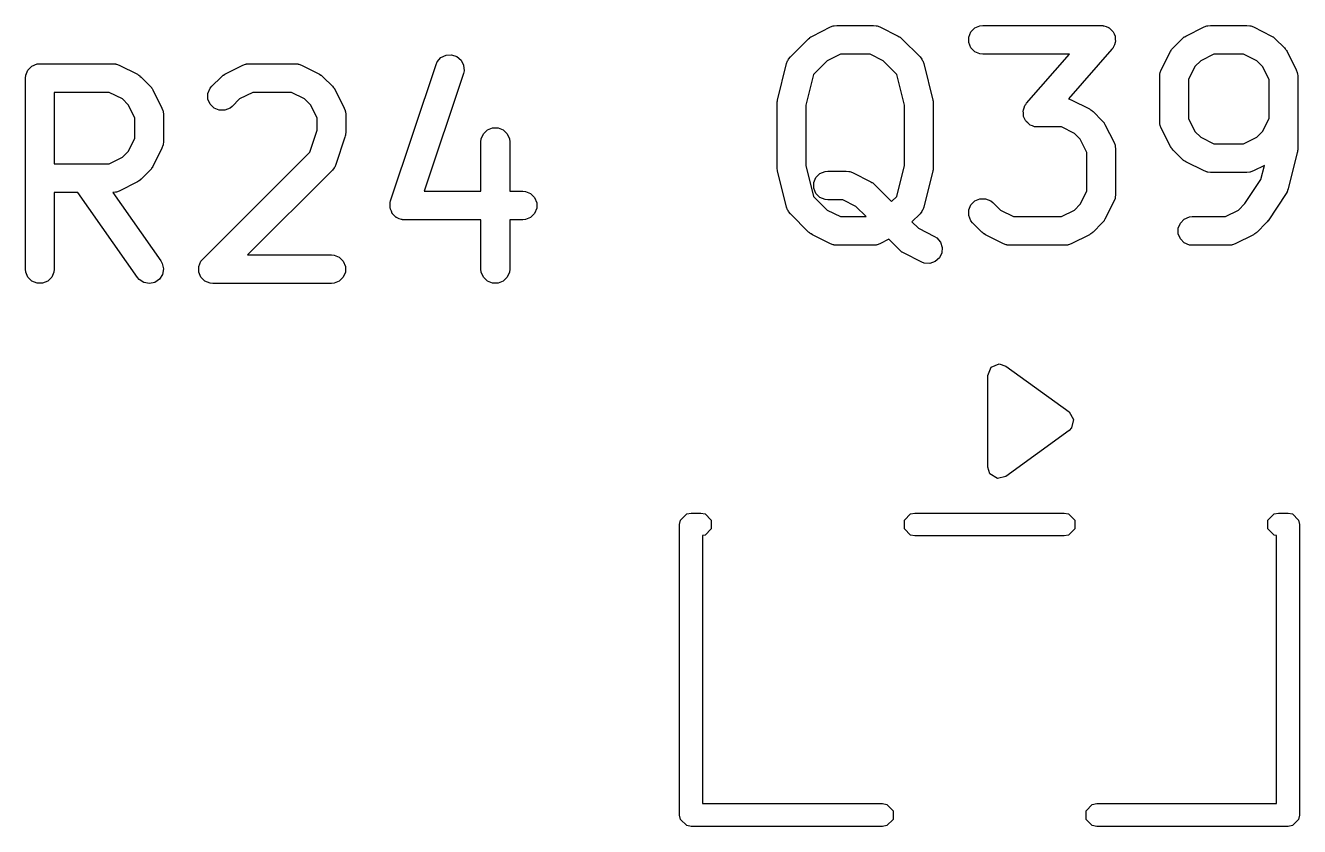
# Model space of a CAD drawing. Header units: millimetres. Extents: x 4 to 152, y 19 to 149.
# Drawn here: x 25.21 to 31.87, y 142.43 to 146.62 of the extents above; entities that cross this region are included whole.
import ezdxf

# ---------------------------------------------------------------- set-up
doc = ezdxf.new("R2010")
doc.units = ezdxf.units.MM
doc.layers.add('F.Silkscreen', color=41, linetype='CONTINUOUS', true_color=0xf2eda1)

msp = doc.modelspace()

# ---------------------------------------------------------------- linework, layer by layer
at = {"layer": 'F.Silkscreen', "linetype": 'CONTINUOUS'}
for p, q in [((29.323602, 146.564644), (29.41884, 146.612263)), ((29.41884, 146.612263), (29.432571, 146.617518)), ((29.432571, 146.617518), (29.43526, 146.61771)), ((29.43526, 146.61771), (29.437749, 146.61874)), ((29.437749, 146.61874), (29.452381, 146.620181)), ((29.452381, 146.620181), (29.642857, 146.620181)), ((29.642857, 146.620181), (29.657489, 146.61874)), ((29.657489, 146.61874), (29.659978, 146.617709)), ((29.659978, 146.617709), (29.662666, 146.617518)), ((29.662666, 146.617518), (29.676398, 146.612263)), ((29.676398, 146.612263), (29.771636, 146.564644)), ((30.140727, 146.559813), (30.151926, 146.586849)), ((30.151926, 146.586849), (30.172618, 146.607541)), ((30.172618, 146.607541), (30.199654, 146.61874)), ((30.199654, 146.61874), (30.214286, 146.620181)), ((30.214286, 146.620181), (30.833333, 146.620181)), ((30.833333, 146.620181), (30.841071, 146.619419)), ((30.841071, 146.619419), (30.843039, 146.61955)), ((30.843039, 146.61955), (30.844394, 146.619092)), ((30.844394, 146.619092), (30.847965, 146.61874)), ((30.847965, 146.61874), (30.859222, 146.614077)), ((30.859222, 146.614077), (30.87076, 146.610175)), ((30.87076, 146.610175), (30.872664, 146.60851)), ((30.872664, 146.60851), (30.875001, 146.607541)), ((30.875001, 146.607541), (30.883611, 146.598931)), ((30.883611, 146.598931), (30.892784, 146.590905)), ((30.892784, 146.590905), (30.893906, 146.588636)), ((30.893906, 146.588636), (30.895693, 146.586849)), ((30.895693, 146.586849), (30.900353, 146.575599)), ((30.900353, 146.575599), (30.905756, 146.564673)), ((31.275983, 146.564644), (31.371221, 146.612263)), ((31.371221, 146.612263), (31.384952, 146.617518)), ((31.384952, 146.617518), (31.387641, 146.61771)), ((31.387641, 146.61771), (31.39013, 146.61874)), ((31.39013, 146.61874), (31.404762, 146.620181)), ((31.404762, 146.620181), (31.595238, 146.620181)), ((31.595238, 146.620181), (31.60987, 146.61874)), ((31.60987, 146.61874), (31.612359, 146.617709)), ((31.612359, 146.617709), (31.615047, 146.617518)), ((31.615047, 146.617518), (31.628779, 146.612263)), ((31.628779, 146.612263), (31.724017, 146.564644)), ((29.208872, 146.455357), (29.30411, 146.550595)), ((29.30411, 146.550595), (29.30986, 146.555316)), ((29.30986, 146.555316), (29.311159, 146.556812)), ((29.311159, 146.556812), (29.313413, 146.558232)), ((29.313413, 146.558232), (29.315475, 146.559923)), ((29.315475, 146.559923), (29.317307, 146.560682)), ((29.317307, 146.560682), (29.323602, 146.564644)), ((29.771636, 146.564644), (29.777935, 146.56068)), ((29.777935, 146.56068), (29.779763, 146.559922)), ((29.779763, 146.559922), (29.781819, 146.558234)), ((29.781819, 146.558234), (29.784079, 146.556812)), ((29.784079, 146.556812), (29.785378, 146.555314)), ((29.785378, 146.555314), (29.791128, 146.550595)), ((29.791128, 146.550595), (29.886366, 146.455357)), ((30.140727, 146.530549), (30.140727, 146.559813)), ((30.151926, 146.503513), (30.140727, 146.530549)), ((30.896241, 146.504837), (30.895693, 146.503513)), ((30.898327, 146.507754), (30.896241, 146.504837)), ((30.902228, 146.519292), (30.898327, 146.507754)), ((30.906892, 146.530549), (30.902228, 146.519292)), ((30.905756, 146.564673), (30.905924, 146.56215)), ((30.905924, 146.56215), (30.906892, 146.559813)), ((30.906892, 146.559813), (30.906892, 146.547629)), ((30.906892, 146.547629), (30.907702, 146.535475)), ((30.907702, 146.535475), (30.906892, 146.53308)), ((30.906892, 146.53308), (30.906892, 146.530549)), ((31.208872, 146.502976), (31.256491, 146.550595)), ((31.256491, 146.550595), (31.26224, 146.555314)), ((31.26224, 146.555314), (31.26354, 146.556812)), ((31.26354, 146.556812), (31.265799, 146.558234)), ((31.265799, 146.558234), (31.267856, 146.559922)), ((31.267856, 146.559922), (31.269683, 146.56068)), ((31.269683, 146.56068), (31.275983, 146.564644)), ((31.724017, 146.564644), (31.730316, 146.56068)), ((31.730316, 146.56068), (31.732144, 146.559922)), ((31.732144, 146.559922), (31.7342, 146.558234)), ((31.7342, 146.558234), (31.73646, 146.556812)), ((31.73646, 146.556812), (31.737759, 146.555314)), ((31.737759, 146.555314), (31.743509, 146.550595)), ((31.743509, 146.550595), (31.791128, 146.502976)), ((27.363414, 146.429942), (27.382588, 146.452049)), ((27.382588, 146.452049), (27.408761, 146.465136)), ((27.408761, 146.465136), (27.437951, 146.467211)), ((27.437951, 146.467211), (27.465713, 146.457957)), ((27.465713, 146.457957), (27.487821, 146.438783)), ((27.487821, 146.438783), (27.500907, 146.412609)), ((29.194091, 146.43436), (29.197411, 146.438842)), ((29.197411, 146.438842), (29.199545, 146.443992)), ((29.199545, 146.443992), (29.208872, 146.455357)), ((29.470086, 146.470181), (29.40157, 146.435923)), ((29.625152, 146.470181), (29.470086, 146.470181)), ((29.693668, 146.435923), (29.625152, 146.470181)), ((29.886366, 146.455357), (29.895694, 146.443992)), ((29.895694, 146.443992), (29.897828, 146.438839)), ((29.897828, 146.438839), (29.901147, 146.43436)), ((30.172618, 146.482821), (30.151926, 146.503513)), ((30.199654, 146.471622), (30.172618, 146.482821)), ((30.214286, 146.470181), (30.199654, 146.471622)), ((30.668051, 146.470181), (30.214286, 146.470181)), ((30.443557, 146.213617), (30.668051, 146.470181)), ((30.889776, 146.495793), (30.66288, 146.236484)), ((30.894297, 146.502118), (30.889776, 146.495793)), ((30.895693, 146.503513), (30.894297, 146.502118)), ((31.147204, 146.388246), (31.194823, 146.483484)), ((31.194823, 146.483484), (31.198787, 146.489784)), ((31.198787, 146.489784), (31.199545, 146.491611)), ((31.199545, 146.491611), (31.201233, 146.493668)), ((31.201233, 146.493668), (31.202655, 146.495927)), ((31.202655, 146.495927), (31.204153, 146.497227)), ((31.204153, 146.497227), (31.208872, 146.502976)), ((31.422467, 146.470181), (31.353951, 146.435923)), ((31.577533, 146.470181), (31.422467, 146.470181)), ((31.646049, 146.435923), (31.577533, 146.470181)), ((31.791128, 146.502976), (31.795846, 146.497227)), ((31.795846, 146.497227), (31.797345, 146.495927)), ((31.797345, 146.495927), (31.798766, 146.493668)), ((31.798766, 146.493668), (31.800455, 146.491611)), ((31.800455, 146.491611), (31.801212, 146.489784)), ((31.801212, 146.489784), (31.805177, 146.483484)), ((31.805177, 146.483484), (31.852796, 146.388246)), ((25.212155, 146.359813), (25.223354, 146.386849)), ((25.223354, 146.386849), (25.244046, 146.407541)), ((25.244046, 146.407541), (25.271082, 146.41874)), ((25.271082, 146.41874), (25.285714, 146.420181)), ((25.285714, 146.420181), (25.666666, 146.420181)), ((25.666666, 146.420181), (25.681298, 146.41874)), ((25.681298, 146.41874), (25.683787, 146.417709)), ((25.683787, 146.417709), (25.686475, 146.417518)), ((25.686475, 146.417518), (25.700207, 146.412263)), ((25.700207, 146.412263), (25.795445, 146.364644)), ((26.252173, 146.364644), (26.347411, 146.412263)), ((26.347411, 146.412263), (26.361142, 146.417518)), ((26.361142, 146.417518), (26.363831, 146.41771)), ((26.363831, 146.41771), (26.36632, 146.41874)), ((26.36632, 146.41874), (26.380952, 146.420181)), ((26.380952, 146.420181), (26.619047, 146.420181)), ((26.619047, 146.420181), (26.633679, 146.41874)), ((26.633679, 146.41874), (26.636168, 146.417709)), ((26.636168, 146.417709), (26.638856, 146.417518)), ((26.638856, 146.417518), (26.652588, 146.412263)), ((26.652588, 146.412263), (26.747826, 146.364644)), ((27.119325, 145.702232), (27.35742, 146.416517)), ((27.35742, 146.416517), (27.363414, 146.429942)), ((27.502982, 146.383419), (27.499722, 146.369082)), ((27.500907, 146.412609), (27.502982, 146.383419)), ((29.141525, 146.230038), (29.189144, 146.420514)), ((29.189144, 146.420514), (29.194091, 146.43436)), ((29.40157, 146.435923), (29.329627, 146.363981)), ((29.76561, 146.363981), (29.693668, 146.435923)), ((29.901147, 146.43436), (29.906094, 146.420514)), ((29.906094, 146.420514), (29.953713, 146.230038)), ((31.140727, 146.369337), (31.141758, 146.371827)), ((31.141758, 146.371827), (31.141949, 146.374514)), ((31.141949, 146.374514), (31.147204, 146.388246)), ((31.323544, 146.405516), (31.289286, 146.337)), ((31.353951, 146.435923), (31.323544, 146.405516)), ((31.676456, 146.405516), (31.646049, 146.435923)), ((31.710714, 146.337), (31.676456, 146.405516)), ((31.852796, 146.388246), (31.858051, 146.374515)), ((31.858051, 146.374515), (31.858242, 146.371826)), ((31.858242, 146.371826), (31.859273, 146.369337)), ((25.210714, 146.345181), (25.212155, 146.359813)), ((25.210714, 145.345181), (25.210714, 146.345181)), ((25.795445, 146.364644), (25.801744, 146.36068)), ((25.801744, 146.36068), (25.803572, 146.359922)), ((25.803572, 146.359922), (25.805628, 146.358234)), ((25.805628, 146.358234), (25.807888, 146.356812)), ((25.807888, 146.356812), (25.809187, 146.355314)), ((25.809187, 146.355314), (25.814937, 146.350595)), ((25.814937, 146.350595), (25.862556, 146.302976)), ((26.185062, 146.302976), (26.232681, 146.350595)), ((26.232681, 146.350595), (26.23843, 146.355314)), ((26.23843, 146.355314), (26.23973, 146.356812)), ((26.23973, 146.356812), (26.241989, 146.358234)), ((26.241989, 146.358234), (26.244046, 146.359922)), ((26.244046, 146.359922), (26.245873, 146.36068)), ((26.245873, 146.36068), (26.252173, 146.364644)), ((26.747826, 146.364644), (26.754125, 146.36068)), ((26.754125, 146.36068), (26.755953, 146.359922)), ((26.755953, 146.359922), (26.758009, 146.358234)), ((26.758009, 146.358234), (26.760269, 146.356812)), ((26.760269, 146.356812), (26.761568, 146.355314)), ((26.761568, 146.355314), (26.767318, 146.350595)), ((26.767318, 146.350595), (26.814937, 146.302976)), ((27.499722, 146.369082), (27.294533, 145.753515)), ((29.329627, 146.363981), (29.289286, 146.202614)), ((29.805952, 146.202614), (29.76561, 146.363981)), ((31.139286, 146.354705), (31.140727, 146.369337)), ((31.139286, 146.11661), (31.139286, 146.354705)), ((31.289286, 146.337), (31.289286, 146.134315)), ((31.710714, 146.134315), (31.710714, 146.337)), ((31.859273, 146.369337), (31.860714, 146.354705)), ((31.860714, 146.354705), (31.860714, 145.973753)), ((25.648961, 146.270181), (25.360714, 146.270181)), ((25.360714, 146.270181), (25.360714, 145.896372)), ((25.717477, 146.235923), (25.648961, 146.270181)), ((25.862556, 146.302976), (25.867274, 146.297227)), ((25.867274, 146.297227), (25.868773, 146.295927)), ((25.868773, 146.295927), (25.870194, 146.293668)), ((25.870194, 146.293668), (25.871883, 146.291611)), ((25.871883, 146.291611), (25.87264, 146.289784)), ((25.87264, 146.289784), (25.876605, 146.283484)), ((25.876605, 146.283484), (25.924224, 146.188246)), ((26.164536, 146.264574), (26.175735, 146.291611)), ((26.164536, 146.235312), (26.164536, 146.264574)), ((26.175735, 146.291611), (26.185062, 146.302976)), ((26.398657, 146.270181), (26.330141, 146.235923)), ((26.601342, 146.270181), (26.398657, 146.270181)), ((26.669858, 146.235923), (26.601342, 146.270181)), ((26.814937, 146.302976), (26.819655, 146.297227)), ((26.819655, 146.297227), (26.821154, 146.295927)), ((26.821154, 146.295927), (26.822575, 146.293668)), ((26.822575, 146.293668), (26.824264, 146.291611)), ((26.824264, 146.291611), (26.825021, 146.289784)), ((26.825021, 146.289784), (26.828986, 146.283484)), ((26.828986, 146.283484), (26.876605, 146.188246)), ((25.747884, 146.205516), (25.717477, 146.235923)), ((25.782142, 146.137), (25.747884, 146.205516)), ((25.924224, 146.188246), (25.929479, 146.174515)), ((25.929479, 146.174515), (25.92967, 146.171826)), ((25.92967, 146.171826), (25.930701, 146.169337)), ((26.175735, 146.208275), (26.164536, 146.235312)), ((26.196427, 146.187583), (26.175735, 146.208275)), ((26.223464, 146.176384), (26.196427, 146.187583)), ((26.252726, 146.176384), (26.223464, 146.176384)), ((26.279763, 146.187583), (26.252726, 146.176384)), ((26.291128, 146.19691), (26.279763, 146.187583)), ((26.330141, 146.235923), (26.291128, 146.19691)), ((26.700265, 146.205516), (26.669858, 146.235923)), ((26.734523, 146.137), (26.700265, 146.205516)), ((26.876605, 146.188246), (26.88186, 146.174515)), ((26.88186, 146.174515), (26.882051, 146.171826)), ((26.882051, 146.171826), (26.883082, 146.169337)), ((29.139286, 146.211848), (29.139537, 146.214402)), ((29.139286, 145.878515), (29.139286, 146.211848)), ((29.139375, 146.215494), (29.140184, 146.220968)), ((29.139537, 146.214402), (29.139375, 146.215494)), ((29.140184, 146.220968), (29.140727, 146.22648)), ((29.140727, 146.22648), (29.141149, 146.227502)), ((29.141149, 146.227502), (29.141525, 146.230038)), ((29.289286, 146.202614), (29.289286, 145.887749)), ((29.805952, 145.887749), (29.805952, 146.202614)), ((29.953713, 146.230038), (29.954088, 146.227502)), ((29.954088, 146.227502), (29.954511, 146.22648)), ((29.954511, 146.22648), (29.955053, 146.220968)), ((29.955053, 146.220968), (29.955863, 146.215494)), ((29.955863, 146.215494), (29.9557, 146.214402)), ((29.9557, 146.214402), (29.955952, 146.211848)), ((29.955952, 146.211848), (29.955952, 145.878515)), ((30.425631, 146.173935), (30.426441, 146.176331)), ((30.426441, 146.161782), (30.425631, 146.173935)), ((30.426441, 146.178861), (30.431104, 146.190119)), ((30.426441, 146.176331), (30.426441, 146.178861)), ((30.431104, 146.190119), (30.435006, 146.201656)), ((30.435006, 146.201656), (30.437091, 146.204574)), ((30.437091, 146.204574), (30.43764, 146.205897)), ((30.43764, 146.205897), (30.439035, 146.207293)), ((30.439035, 146.207293), (30.443557, 146.213617)), ((30.66288, 146.236484), (30.676398, 146.231311)), ((30.676398, 146.231311), (30.771636, 146.183692)), ((30.771636, 146.183692), (30.777935, 146.179728)), ((30.777935, 146.179728), (30.779763, 146.17897)), ((30.779763, 146.17897), (30.781819, 146.177282)), ((30.781819, 146.177282), (30.784079, 146.17586)), ((30.784079, 146.17586), (30.785378, 146.174362)), ((30.785378, 146.174362), (30.791128, 146.169643)), ((25.782142, 146.029553), (25.782142, 146.137)), ((25.930701, 146.169337), (25.932142, 146.154705)), ((25.932142, 146.154705), (25.932142, 146.011848)), ((26.734523, 146.071637), (26.734523, 146.137)), ((26.883082, 146.169337), (26.884523, 146.154705)), ((26.884523, 146.154705), (26.884523, 146.059467)), ((30.426441, 146.149597), (30.426441, 146.161782)), ((30.427408, 146.147261), (30.426441, 146.149597)), ((30.427577, 146.144737), (30.427408, 146.147261)), ((30.432979, 146.133812), (30.427577, 146.144737)), ((30.43764, 146.122561), (30.432979, 146.133812)), ((30.439426, 146.120775), (30.43764, 146.122561)), ((30.440549, 146.118505), (30.439426, 146.120775)), ((30.449721, 146.11048), (30.440549, 146.118505)), ((30.458332, 146.101869), (30.449721, 146.11048)), ((30.791128, 146.169643), (30.838747, 146.122024)), ((30.838747, 146.122024), (30.843465, 146.116275)), ((30.843465, 146.116275), (30.844964, 146.114975)), ((30.844964, 146.114975), (30.846385, 146.112716)), ((30.846385, 146.112716), (30.848074, 146.110659)), ((30.848074, 146.110659), (30.848831, 146.108832)), ((30.848831, 146.108832), (30.852796, 146.102532)), ((31.140727, 146.101978), (31.139286, 146.11661)), ((31.289286, 146.134315), (31.323544, 146.065799)), ((31.676456, 146.065799), (31.710714, 146.134315)), ((26.696351, 145.957124), (26.734523, 146.071637)), ((26.882323, 146.043005), (26.880674, 146.035749)), ((26.883082, 146.044835), (26.882323, 146.043005)), ((26.883343, 146.047489), (26.883082, 146.044835)), ((26.883934, 146.050086), (26.883343, 146.047489)), ((26.884523, 146.059467), (26.883793, 146.052061)), ((26.883793, 146.052061), (26.883934, 146.050086)), ((27.593107, 146.02648), (27.604306, 146.053516)), ((27.604306, 146.053516), (27.624998, 146.074208)), ((27.624998, 146.074208), (27.652034, 146.085407)), ((27.652034, 146.085407), (27.681298, 146.085407)), ((27.681298, 146.085407), (27.708334, 146.074208)), ((27.708334, 146.074208), (27.729026, 146.053516)), ((27.729026, 146.053516), (27.740225, 146.02648)), ((30.460668, 146.100901), (30.458332, 146.101869)), ((30.462573, 146.099235), (30.460668, 146.100901)), ((30.47411, 146.095334), (30.462573, 146.099235)), ((30.485368, 146.09067), (30.47411, 146.095334)), ((30.488938, 146.090319), (30.485368, 146.09067)), ((30.490294, 146.08986), (30.488938, 146.090319)), ((30.492261, 146.089992), (30.490294, 146.08986)), ((30.5, 146.089229), (30.492261, 146.089992)), ((30.625152, 146.089229), (30.5, 146.089229)), ((30.693668, 146.054971), (30.625152, 146.089229)), ((30.724075, 146.024564), (30.693668, 146.054971)), ((30.852796, 146.102532), (30.900415, 146.007294)), ((31.141758, 146.099489), (31.140727, 146.101978)), ((31.141949, 146.096801), (31.141758, 146.099489)), ((31.147204, 146.083069), (31.141949, 146.096801)), ((31.194823, 145.987831), (31.147204, 146.083069)), ((31.323544, 146.065799), (31.353951, 146.035392)), ((31.646049, 146.035392), (31.676456, 146.065799)), ((25.747884, 145.961037), (25.782142, 146.029553)), ((25.924224, 145.978307), (25.876605, 145.883069)), ((25.929479, 145.992038), (25.924224, 145.978307)), ((25.92967, 145.994728), (25.929479, 145.992038)), ((25.930701, 145.997216), (25.92967, 145.994728)), ((25.932142, 146.011848), (25.930701, 145.997216)), ((26.880674, 146.035749), (26.833055, 145.892893)), ((27.591666, 146.011848), (27.593107, 146.02648)), ((27.591666, 145.753515), (27.591666, 146.011848)), ((27.740225, 146.02648), (27.741666, 146.011848)), ((27.741666, 146.011848), (27.741666, 145.753515)), ((30.758333, 145.956048), (30.724075, 146.024564)), ((30.900415, 146.007294), (30.90567, 145.993563)), ((30.90567, 145.993563), (30.905861, 145.990874)), ((30.905861, 145.990874), (30.906892, 145.988385)), ((30.906892, 145.988385), (30.908333, 145.973753)), ((30.908333, 145.973753), (30.908333, 145.735658)), ((31.198787, 145.981532), (31.194823, 145.987831)), ((31.199545, 145.979704), (31.198787, 145.981532)), ((31.201233, 145.977648), (31.199545, 145.979704)), ((31.202655, 145.975388), (31.201233, 145.977648)), ((31.204153, 145.974089), (31.202655, 145.975388)), ((31.208872, 145.968339), (31.204153, 145.974089)), ((31.353951, 146.035392), (31.422467, 146.001134)), ((31.422467, 146.001134), (31.577533, 146.001134)), ((31.577533, 146.001134), (31.646049, 146.035392)), ((31.860714, 145.973753), (31.860462, 145.9712)), ((25.648961, 145.896372), (25.717477, 145.93063)), ((25.717477, 145.93063), (25.747884, 145.961037)), ((26.137443, 145.398214), (26.696351, 145.957124)), ((30.758333, 145.753363), (30.758333, 145.956048)), ((31.256491, 145.92072), (31.208872, 145.968339)), ((31.26224, 145.916002), (31.256491, 145.92072)), ((31.26354, 145.914503), (31.26224, 145.916002)), ((31.265799, 145.913082), (31.26354, 145.914503)), ((31.267856, 145.911393), (31.265799, 145.913082)), ((31.269683, 145.910636), (31.267856, 145.911393)), ((31.275983, 145.906671), (31.269683, 145.910636)), ((31.371221, 145.859052), (31.275983, 145.906671)), ((31.858475, 145.955563), (31.810856, 145.765087)), ((31.85885, 145.9581), (31.858475, 145.955563)), ((31.859273, 145.959121), (31.85885, 145.9581)), ((31.859815, 145.964634), (31.859273, 145.959121)), ((31.860625, 145.970107), (31.859815, 145.964634)), ((31.860462, 145.9712), (31.860625, 145.970107)), ((25.360714, 145.896372), (25.648961, 145.896372)), ((25.862556, 145.863577), (25.814937, 145.815958)), ((25.867274, 145.869327), (25.862556, 145.863577)), ((25.868773, 145.870626), (25.867274, 145.869327)), ((25.870194, 145.872886), (25.868773, 145.870626)), ((25.871883, 145.874942), (25.870194, 145.872886)), ((25.87264, 145.87677), (25.871883, 145.874942)), ((25.876605, 145.883069), (25.87264, 145.87677)), ((26.814937, 145.863577), (26.371542, 145.420181)), ((26.824265, 145.874942), (26.814937, 145.863577)), ((26.825296, 145.877433), (26.824265, 145.874942)), ((26.827061, 145.879467), (26.825296, 145.877433)), ((26.833055, 145.892893), (26.827061, 145.879467)), ((29.139537, 145.875962), (29.139286, 145.878515)), ((29.139375, 145.874869), (29.139537, 145.875962)), ((29.140184, 145.869396), (29.139375, 145.874869)), ((29.140727, 145.863883), (29.140184, 145.869396)), ((29.141149, 145.862862), (29.140727, 145.863883)), ((29.141525, 145.860325), (29.141149, 145.862862)), ((29.189144, 145.669849), (29.141525, 145.860325)), ((29.289286, 145.887749), (29.329627, 145.726383)), ((29.342402, 145.824945), (29.363094, 145.845637)), ((29.363094, 145.845637), (29.39013, 145.856836)), ((29.39013, 145.856836), (29.404762, 145.858277)), ((29.404762, 145.858277), (29.5, 145.858277)), ((29.5, 145.858277), (29.514632, 145.856836)), ((29.514632, 145.856836), (29.517121, 145.855805)), ((29.517121, 145.855805), (29.519809, 145.855614)), ((29.519809, 145.855614), (29.533541, 145.850359)), ((29.533541, 145.850359), (29.628779, 145.80274)), ((29.76561, 145.726383), (29.805952, 145.887749)), ((29.953713, 145.860325), (29.906094, 145.669849)), ((29.954088, 145.862862), (29.953713, 145.860325)), ((29.954511, 145.863883), (29.954088, 145.862862)), ((29.955053, 145.869396), (29.954511, 145.863883)), ((29.955863, 145.874869), (29.955053, 145.869396)), ((29.955952, 145.878515), (29.9557, 145.875962)), ((29.9557, 145.875962), (29.955863, 145.874869)), ((31.384952, 145.853797), (31.371221, 145.859052)), ((31.387641, 145.853606), (31.384952, 145.853797)), ((31.39013, 145.852575), (31.387641, 145.853606)), ((31.404762, 145.851134), (31.39013, 145.852575)), ((31.595238, 145.851134), (31.404762, 145.851134)), ((31.60987, 145.852575), (31.595238, 145.851134)), ((31.612359, 145.853607), (31.60987, 145.852575)), ((31.615047, 145.853797), (31.612359, 145.853607)), ((31.628779, 145.859052), (31.615047, 145.853797)), ((31.687009, 145.888167), (31.628779, 145.859052)), ((31.668485, 145.814071), (31.687009, 145.888167)), ((25.795445, 145.801909), (25.700207, 145.75429)), ((25.801744, 145.805874), (25.795445, 145.801909)), ((25.803572, 145.806631), (25.801744, 145.805874)), ((25.805628, 145.80832), (25.803572, 145.806631)), ((25.807888, 145.809741), (25.805628, 145.80832)), ((25.809187, 145.81124), (25.807888, 145.809741)), ((25.814937, 145.815958), (25.809187, 145.81124)), ((29.331203, 145.797909), (29.342402, 145.824945)), ((29.331203, 145.768645), (29.331203, 145.797909)), ((29.628779, 145.80274), (29.635078, 145.798776)), ((29.635078, 145.798776), (29.636906, 145.798018)), ((29.636906, 145.798018), (29.638962, 145.79633)), ((29.638962, 145.79633), (29.641222, 145.794908)), ((29.641222, 145.794908), (29.642521, 145.79341)), ((29.642521, 145.79341), (29.648271, 145.788691)), ((29.648271, 145.788691), (29.738094, 145.698867)), ((31.58457, 145.6882), (31.668485, 145.814071)), ((25.48476, 145.746372), (25.360714, 145.746372)), ((25.360714, 145.746372), (25.360714, 145.345181)), ((25.7957, 145.302171), (25.48476, 145.746372)), ((25.681298, 145.747813), (25.667781, 145.746482)), ((25.667781, 145.746482), (25.918585, 145.38819)), ((25.683787, 145.748845), (25.681298, 145.747813)), ((25.686475, 145.749035), (25.683787, 145.748845)), ((25.700207, 145.75429), (25.686475, 145.749035)), ((27.294533, 145.753515), (27.591666, 145.753515)), ((27.741666, 145.753515), (27.809523, 145.753515)), ((27.809523, 145.753515), (27.824155, 145.752074)), ((27.824155, 145.752074), (27.851191, 145.740875)), ((27.851191, 145.740875), (27.871883, 145.720183)), ((27.871883, 145.720183), (27.883082, 145.693147)), ((29.329627, 145.726383), (29.40157, 145.654439)), ((29.342402, 145.741609), (29.331203, 145.768645)), ((29.363094, 145.720917), (29.342402, 145.741609)), ((29.39013, 145.709718), (29.363094, 145.720917)), ((29.404762, 145.708277), (29.39013, 145.709718)), ((29.482295, 145.708277), (29.404762, 145.708277)), ((29.55081, 145.67402), (29.482295, 145.708277)), ((29.738094, 145.698867), (29.76561, 145.726383)), ((30.172619, 145.702781), (30.199655, 145.713979)), ((30.199655, 145.713979), (30.228918, 145.713979)), ((30.228918, 145.713979), (30.255954, 145.70278)), ((30.724074, 145.684847), (30.758333, 145.753363)), ((30.90567, 145.715848), (30.900415, 145.702117)), ((30.905861, 145.718538), (30.90567, 145.715848)), ((30.906892, 145.721026), (30.905861, 145.718538)), ((30.908333, 145.735658), (30.906892, 145.721026)), ((31.800499, 145.741675), (31.705261, 145.598817)), ((31.804803, 145.74975), (31.800499, 145.741675)), ((31.805909, 145.751241), (31.804803, 145.74975)), ((31.806538, 145.753004), (31.805909, 145.751241)), ((31.807416, 145.754649), (31.806538, 145.753004)), ((31.807774, 145.756464), (31.807416, 145.754649)), ((31.810856, 145.765087), (31.807774, 145.756464)), ((27.116065, 145.687895), (27.116917, 145.691642)), ((27.116917, 145.67591), (27.116065, 145.687895)), ((27.116917, 145.693147), (27.117675, 145.694979)), ((27.116917, 145.691642), (27.116917, 145.693147)), ((27.116917, 145.663883), (27.116917, 145.67591)), ((27.117949, 145.661392), (27.116917, 145.663883)), ((27.117675, 145.694979), (27.119325, 145.702232)), ((27.11814, 145.658705), (27.117949, 145.661392)), ((27.123514, 145.647956), (27.11814, 145.658705)), ((27.128116, 145.636847), (27.123514, 145.647956)), ((27.883082, 145.663883), (27.871883, 145.636847)), ((27.883082, 145.693147), (27.883082, 145.663883)), ((29.194091, 145.656003), (29.189144, 145.669849)), ((29.19741, 145.651524), (29.194091, 145.656003)), ((29.199544, 145.646372), (29.19741, 145.651524)), ((29.208872, 145.635006), (29.199544, 145.646372)), ((29.40157, 145.654439), (29.470086, 145.620181)), ((29.604649, 145.620181), (29.55081, 145.67402)), ((29.895694, 145.646372), (29.886367, 145.635007)), ((29.897827, 145.651524), (29.895694, 145.646372)), ((29.901147, 145.656003), (29.897827, 145.651524)), ((29.906094, 145.669849), (29.901147, 145.656003)), ((30.140727, 145.655052), (30.151926, 145.682088)), ((30.140727, 145.625789), (30.140727, 145.655052)), ((30.151926, 145.682088), (30.172619, 145.702781)), ((30.255954, 145.70278), (30.26732, 145.693452)), ((30.26732, 145.693452), (30.306332, 145.654439)), ((30.306332, 145.654439), (30.374848, 145.620181)), ((30.625152, 145.620181), (30.693667, 145.654439)), ((30.693667, 145.654439), (30.724074, 145.684847)), ((30.900415, 145.702117), (30.852796, 145.606879)), ((31.482295, 145.620181), (31.55081, 145.654439)), ((31.55081, 145.654439), (31.58457, 145.6882)), ((27.130021, 145.634942), (27.128116, 145.636847)), ((27.131226, 145.632532), (27.130021, 145.634942)), ((27.140308, 145.624655), (27.131226, 145.632532)), ((27.148808, 145.616155), (27.140308, 145.624655)), ((27.151296, 145.615125), (27.148808, 145.616155)), ((27.153333, 145.613358), (27.151296, 145.615125)), ((27.164736, 145.609557), (27.153333, 145.613358)), ((27.175844, 145.604956), (27.164736, 145.609557)), ((27.17967, 145.60458), (27.175844, 145.604956)), ((27.181096, 145.604104), (27.17967, 145.60458)), ((27.18307, 145.604245), (27.181096, 145.604104)), ((27.190476, 145.603515), (27.18307, 145.604245)), ((27.591666, 145.603515), (27.190476, 145.603515)), ((27.591666, 145.345181), (27.591666, 145.603515)), ((27.809523, 145.603515), (27.741666, 145.603515)), ((27.741666, 145.603515), (27.741666, 145.345181)), ((27.824155, 145.604956), (27.809523, 145.603515)), ((27.851191, 145.616155), (27.824155, 145.604956)), ((27.871883, 145.636847), (27.851191, 145.616155)), ((29.30411, 145.539767), (29.208872, 145.635006)), ((29.470086, 145.620181), (29.604649, 145.620181)), ((29.886367, 145.635007), (29.84416, 145.592801)), ((29.84416, 145.592801), (29.87776, 145.559201)), ((30.151925, 145.598753), (30.140727, 145.625789)), ((30.161252, 145.587388), (30.151925, 145.598753)), ((30.208871, 145.539768), (30.161252, 145.587388)), ((30.374848, 145.620181), (30.625152, 145.620181)), ((30.838747, 145.587387), (30.791129, 145.539768)), ((30.843465, 145.593137), (30.838747, 145.587387)), ((30.844964, 145.594436), (30.843465, 145.593137)), ((30.846385, 145.596695), (30.844964, 145.594436)), ((30.848075, 145.598753), (30.846385, 145.596695)), ((30.848832, 145.600583), (30.848075, 145.598753)), ((30.852796, 145.606879), (30.848832, 145.600583)), ((31.235965, 145.559813), (31.247164, 145.586849)), ((31.247164, 145.586849), (31.267856, 145.607541)), ((31.267856, 145.607541), (31.294892, 145.61874)), ((31.294892, 145.61874), (31.309524, 145.620181)), ((31.309524, 145.620181), (31.482295, 145.620181)), ((31.69589, 145.587387), (31.648272, 145.539768)), ((31.695923, 145.587428), (31.69589, 145.587387)), ((31.695945, 145.587442), (31.695923, 145.587428)), ((31.700684, 145.593229), (31.695945, 145.587442)), ((31.705218, 145.598753), (31.700684, 145.593229)), ((31.705227, 145.598777), (31.705218, 145.598753)), ((31.705261, 145.598817), (31.705227, 145.598777)), ((29.30986, 145.535047), (29.30411, 145.539767)), ((29.311159, 145.53355), (29.30986, 145.535047)), ((29.313413, 145.532131), (29.311159, 145.53355)), ((29.315475, 145.530439), (29.313413, 145.532131)), ((29.317307, 145.529681), (29.315475, 145.530439)), ((29.323602, 145.525718), (29.317307, 145.529681)), ((29.41884, 145.478099), (29.323602, 145.525718)), ((29.87776, 145.559201), (29.962112, 145.517025)), ((29.962112, 145.517025), (29.974555, 145.509193)), ((29.974555, 145.509193), (29.993728, 145.487085)), ((30.21462, 145.53505), (30.208871, 145.539768)), ((30.215921, 145.53355), (30.21462, 145.53505)), ((30.21818, 145.532128), (30.215921, 145.53355)), ((30.220237, 145.53044), (30.21818, 145.532128)), ((30.222064, 145.529683), (30.220237, 145.53044)), ((30.228364, 145.525718), (30.222064, 145.529683)), ((30.323602, 145.478099), (30.228364, 145.525718)), ((30.771636, 145.525718), (30.676398, 145.478099)), ((30.777935, 145.529683), (30.771636, 145.525718)), ((30.779763, 145.53044), (30.777935, 145.529683)), ((30.781819, 145.532128), (30.779763, 145.53044)), ((30.784079, 145.53355), (30.781819, 145.532128)), ((30.785379, 145.53505), (30.784079, 145.53355)), ((30.791129, 145.539768), (30.785379, 145.53505)), ((31.235965, 145.530549), (31.235965, 145.559813)), ((31.247164, 145.503513), (31.235965, 145.530549)), ((31.628779, 145.525718), (31.533541, 145.478099)), ((31.635078, 145.529683), (31.628779, 145.525718)), ((31.636906, 145.53044), (31.635078, 145.529683)), ((31.638962, 145.532128), (31.636906, 145.53044)), ((31.641222, 145.53355), (31.638962, 145.532128)), ((31.642522, 145.53505), (31.641222, 145.53355)), ((31.648272, 145.539768), (31.642522, 145.53505)), ((29.432571, 145.472844), (29.41884, 145.478099)), ((29.43526, 145.472653), (29.432571, 145.472844)), ((29.437749, 145.471622), (29.43526, 145.472653)), ((29.452381, 145.470181), (29.437749, 145.471622)), ((29.642857, 145.470181), (29.452381, 145.470181)), ((29.657489, 145.471622), (29.642857, 145.470181)), ((29.659978, 145.472654), (29.657489, 145.471622)), ((29.662666, 145.472844), (29.659978, 145.472654)), ((29.676398, 145.478099), (29.662666, 145.472844)), ((29.723286, 145.501543), (29.676398, 145.478099)), ((29.7803, 145.444529), (29.723286, 145.501543)), ((29.78605, 145.439809), (29.7803, 145.444529)), ((29.787349, 145.438312), (29.78605, 145.439809)), ((29.993728, 145.487085), (30.002982, 145.459324)), ((30.002982, 145.459324), (30.000908, 145.430134)), ((30.337333, 145.472844), (30.323602, 145.478099)), ((30.340022, 145.472653), (30.337333, 145.472844)), ((30.342511, 145.471622), (30.340022, 145.472653)), ((30.357143, 145.470181), (30.342511, 145.471622)), ((30.642857, 145.470181), (30.357143, 145.470181)), ((30.657489, 145.471622), (30.642857, 145.470181)), ((30.659978, 145.472654), (30.657489, 145.471622)), ((30.662666, 145.472844), (30.659978, 145.472654)), ((30.676398, 145.478099), (30.662666, 145.472844)), ((31.267856, 145.482821), (31.247164, 145.503513)), ((31.294892, 145.471622), (31.267856, 145.482821)), ((31.309524, 145.470181), (31.294892, 145.471622)), ((31.5, 145.470181), (31.309524, 145.470181)), ((31.514632, 145.471622), (31.5, 145.470181)), ((31.517121, 145.472654), (31.514632, 145.471622)), ((31.519809, 145.472844), (31.517121, 145.472654)), ((31.533541, 145.478099), (31.519809, 145.472844)), ((25.918585, 145.38819), (25.925795, 145.375377)), ((25.925795, 145.375377), (25.932124, 145.346806)), ((26.116917, 145.359813), (26.128116, 145.386849)), ((26.128116, 145.386849), (26.137443, 145.398214)), ((26.371542, 145.420181), (26.809523, 145.420181)), ((26.809523, 145.420181), (26.824155, 145.41874)), ((26.824155, 145.41874), (26.851191, 145.407541)), ((26.851191, 145.407541), (26.871883, 145.386849)), ((26.871883, 145.386849), (26.883082, 145.359813)), ((29.789603, 145.436893), (29.787349, 145.438312)), ((29.791665, 145.435201), (29.789603, 145.436893)), ((29.793497, 145.434443), (29.791665, 145.435201)), ((29.799792, 145.43048), (29.793497, 145.434443)), ((29.89503, 145.382861), (29.799792, 145.43048)), ((29.908761, 145.377606), (29.89503, 145.382861)), ((29.937951, 145.375532), (29.908761, 145.377606)), ((29.965713, 145.384786), (29.937951, 145.375532)), ((29.98782, 145.403959), (29.965713, 145.384786)), ((30.000908, 145.430134), (29.98782, 145.403959)), ((25.212155, 145.330549), (25.210714, 145.345181)), ((25.223354, 145.303513), (25.212155, 145.330549)), ((25.359273, 145.330549), (25.348074, 145.303513)), ((25.360714, 145.345181), (25.359273, 145.330549)), ((25.927039, 145.317988), (25.911312, 145.29331)), ((25.932124, 145.346806), (25.927039, 145.317988)), ((26.116917, 145.330549), (26.116917, 145.359813)), ((26.128116, 145.303513), (26.116917, 145.330549)), ((26.883082, 145.330549), (26.871883, 145.303513)), ((26.883082, 145.359813), (26.883082, 145.330549)), ((27.593107, 145.330549), (27.591666, 145.345181)), ((27.604306, 145.303513), (27.593107, 145.330549)), ((27.740225, 145.330549), (27.729026, 145.303513)), ((27.741666, 145.345181), (27.740225, 145.330549)), ((25.244046, 145.282821), (25.223354, 145.303513)), ((25.271082, 145.271622), (25.244046, 145.282821)), ((25.300346, 145.271622), (25.271082, 145.271622)), ((25.327382, 145.282821), (25.300346, 145.271622)), ((25.348074, 145.303513), (25.327382, 145.282821)), ((25.805271, 145.291011), (25.7957, 145.302171)), ((25.82995, 145.275284), (25.805271, 145.291011)), ((25.858767, 145.270198), (25.82995, 145.275284)), ((25.887338, 145.276528), (25.858767, 145.270198)), ((25.911312, 145.29331), (25.887338, 145.276528)), ((26.148808, 145.282821), (26.128116, 145.303513)), ((26.175844, 145.271622), (26.148808, 145.282821)), ((26.190476, 145.270181), (26.175844, 145.271622)), ((26.809523, 145.270181), (26.190476, 145.270181)), ((26.824155, 145.271622), (26.809523, 145.270181)), ((26.851191, 145.282821), (26.824155, 145.271622)), ((26.871883, 145.303513), (26.851191, 145.282821)), ((27.624998, 145.282821), (27.604306, 145.303513)), ((27.652034, 145.271622), (27.624998, 145.282821)), ((27.681298, 145.271622), (27.652034, 145.271622)), ((27.708334, 145.282821), (27.681298, 145.271622)), ((27.729026, 145.303513), (27.708334, 145.282821)), ((30.257574, 144.832426), (30.3, 144.85)), ((30.3, 144.85), (30.33529, 144.838524)), ((30.24, 144.79), (30.257574, 144.832426)), ((30.24, 144.31), (30.24, 144.79)), ((30.33529, 144.838524), (30.66529, 144.598524)), ((30.66529, 144.598524), (30.689266, 144.559358)), ((30.678524, 144.51471), (30.66529, 144.501476)), ((30.689266, 144.559358), (30.678524, 144.51471)), ((30.66529, 144.501476), (30.33529, 144.261476)), ((30.251476, 144.27471), (30.24, 144.31)), ((30.290642, 144.250734), (30.251476, 144.27471)), ((30.33529, 144.261476), (30.290642, 144.250734)), ((28.634567, 144.032961), (28.667039, 144.065433)), ((28.667039, 144.065433), (28.69, 144.07)), ((28.69, 144.07), (28.74, 144.07)), ((28.74, 144.07), (28.762961, 144.065433)), ((28.762961, 144.065433), (28.795433, 144.032961)), ((29.804567, 144.032961), (29.837039, 144.065433)), ((29.837039, 144.065433), (29.86, 144.07)), ((29.86, 144.07), (30.64, 144.07)), ((30.64, 144.07), (30.662961, 144.065433)), ((30.662961, 144.065433), (30.695433, 144.032961)), ((31.704567, 144.032961), (31.737039, 144.065433)), ((31.737039, 144.065433), (31.76, 144.07)), ((31.76, 144.07), (31.81, 144.07)), ((31.81, 144.07), (31.832961, 144.065433)), ((31.832961, 144.065433), (31.865433, 144.032961)), ((28.63, 144.01), (28.634567, 144.032961)), ((28.63, 142.49), (28.63, 144.01)), ((28.795433, 143.987039), (28.762961, 143.954567)), ((28.795433, 144.032961), (28.795433, 143.987039)), ((29.804567, 143.987039), (29.804567, 144.032961)), ((29.837039, 143.954567), (29.804567, 143.987039)), ((30.695433, 143.987039), (30.662961, 143.954567)), ((30.695433, 144.032961), (30.695433, 143.987039)), ((31.704567, 143.987039), (31.704567, 144.032961)), ((31.737039, 143.954567), (31.704567, 143.987039)), ((31.865433, 144.032961), (31.87, 144.01)), ((31.87, 144.01), (31.87, 142.49)), ((28.762961, 143.954567), (28.75, 143.95199)), ((28.75, 143.95199), (28.75, 142.55)), ((29.86, 143.95), (29.837039, 143.954567)), ((30.64, 143.95), (29.86, 143.95)), ((30.662961, 143.954567), (30.64, 143.95)), ((31.75, 143.95199), (31.737039, 143.954567)), ((31.75, 142.55), (31.75, 143.95199)), ((28.75, 142.55), (29.69, 142.55)), ((29.69, 142.55), (29.712961, 142.545433)), ((29.712961, 142.545433), (29.745433, 142.512961)), ((29.745433, 142.512961), (29.745433, 142.467039)), ((30.754567, 142.512961), (30.787039, 142.545433)), ((30.754567, 142.467039), (30.754567, 142.512961)), ((30.787039, 142.545433), (30.81, 142.55)), ((30.81, 142.55), (31.75, 142.55)), ((28.634567, 142.467039), (28.63, 142.49)), ((28.667039, 142.434567), (28.634567, 142.467039)), ((29.745433, 142.467039), (29.712961, 142.434567)), ((30.787039, 142.434567), (30.754567, 142.467039)), ((31.865433, 142.467039), (31.832961, 142.434567)), ((31.87, 142.49), (31.865433, 142.467039)), ((28.69, 142.43), (28.667039, 142.434567)), ((29.69, 142.43), (28.69, 142.43)), ((29.712961, 142.434567), (29.69, 142.43)), ((30.81, 142.43), (30.787039, 142.434567)), ((31.81, 142.43), (30.81, 142.43)), ((31.832961, 142.434567), (31.81, 142.43))]:
    msp.add_line(p, q, dxfattribs=at)

doc.saveas('drawing.dxf')
